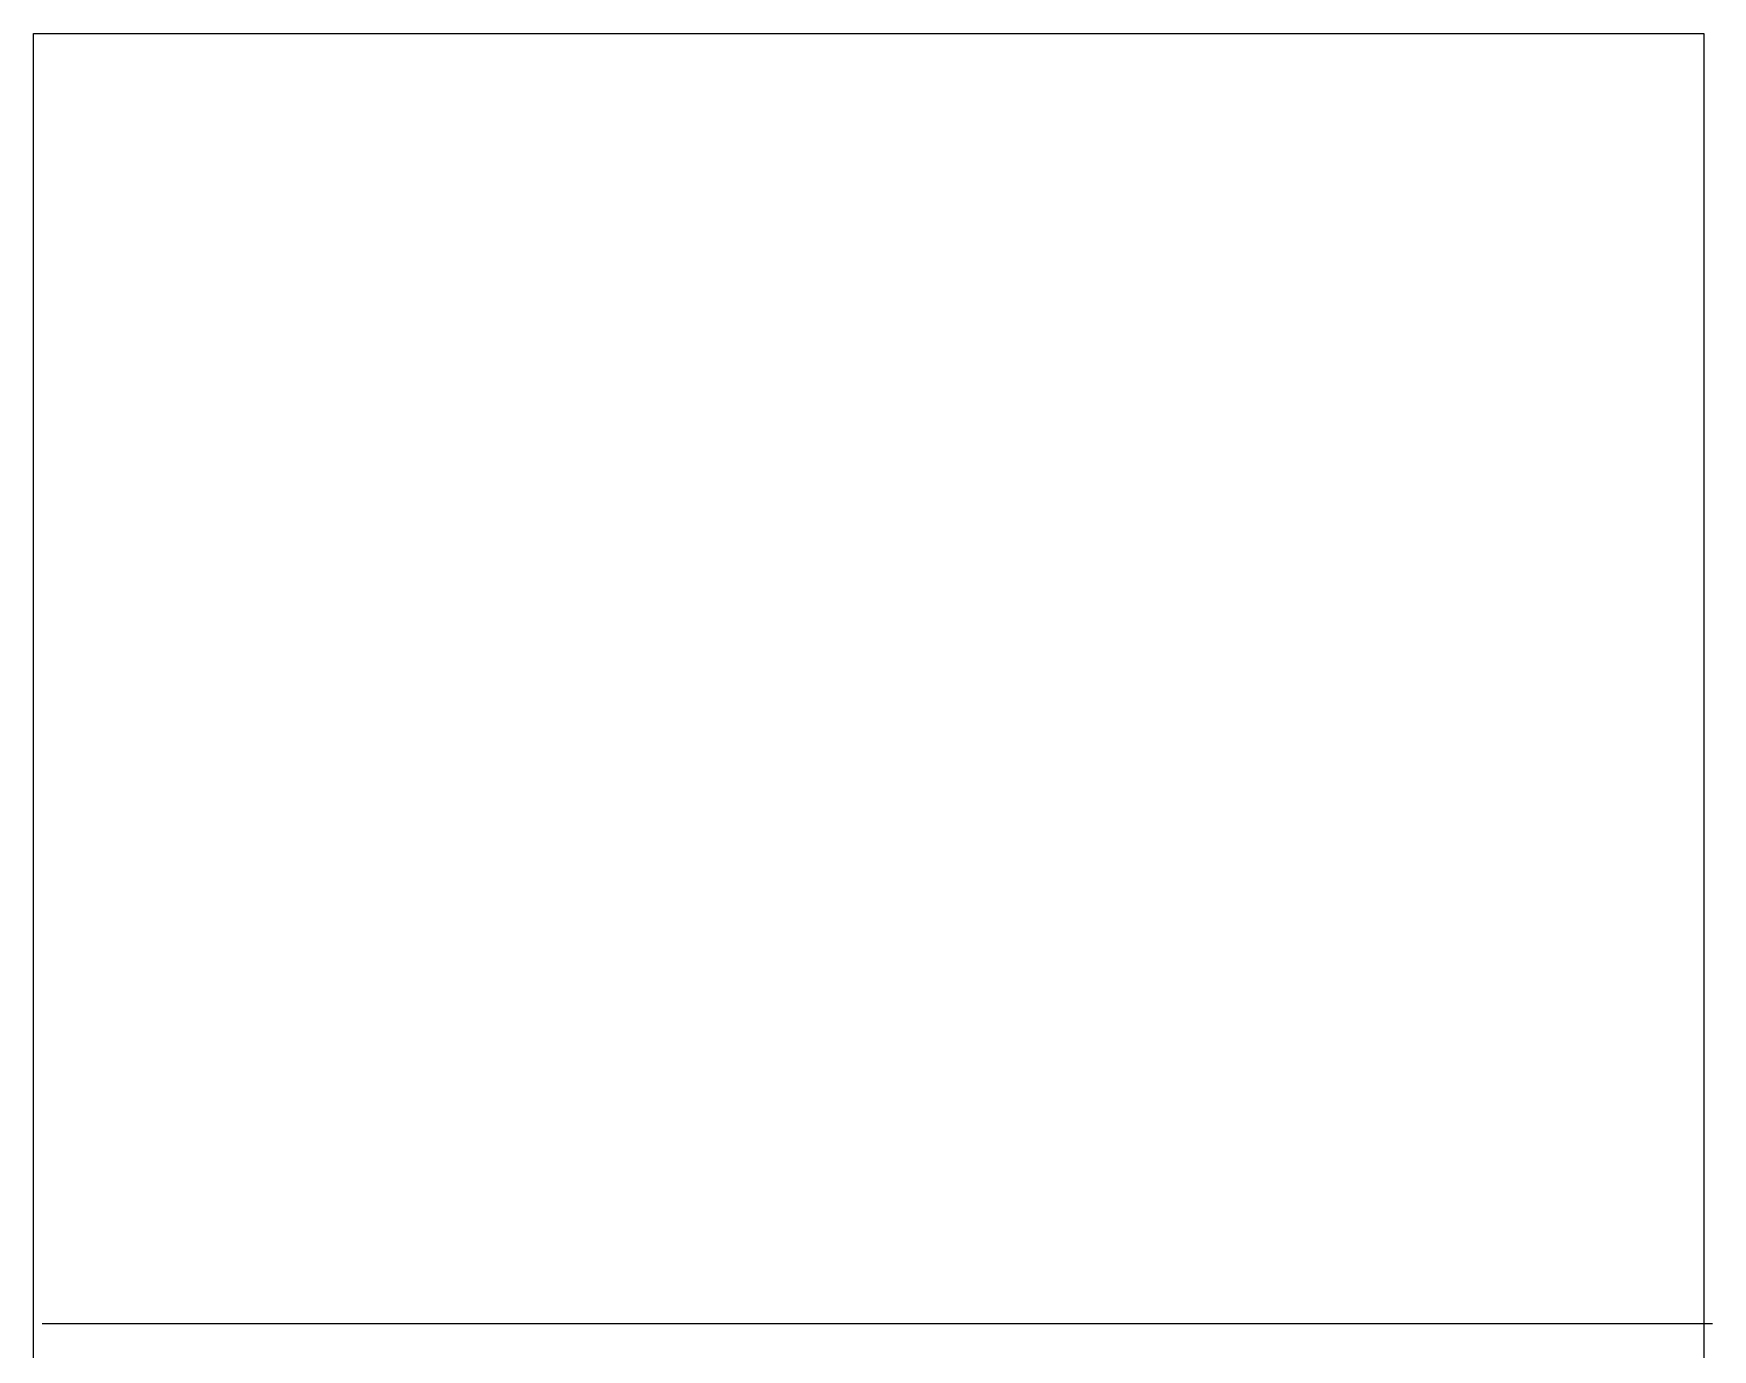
# Model space of a CAD drawing. Header units: centimetres. Extents: x -10.3 to 5.3, y -8.1 to 8.1.
# Drawn here: x -5.24 to 5.29, y -0.16 to 8.1 of the extents above; entities that cross this region are included whole.
import ezdxf
from ezdxf.lldxf.tags import DXFTag

# ---------------------------------------------------------------- set-up
doc = ezdxf.new("R2010")
doc.units = ezdxf.units.CM
doc.header["$MEASUREMENT"] = 0
doc.layers.add('Layer 1', color=7, linetype='Continuous')
tags = doc.linetypes.add('New Line1', pattern=[0.1, 0.1]).pattern_tags.tags
tags[4:5] = [DXFTag(74, 4), DXFTag(75, 0), DXFTag(340, '0'), DXFTag(46, 1.0), DXFTag(50, 0.0), DXFTag(44, 0.0), DXFTag(45, 0.0)]

msp = doc.modelspace()

# ---------------------------------------------------------------- linework, layer by layer
at = {"layer": 'Layer 1', "color": 242}
msp.add_open_spline([(-5.23875, 8.09625), (-5.23875, 8.09625), (-5.23875, -8.09625), (-5.23875, -8.09625), (-5.23875, -8.09625), (-5.23875, -8.09625), (5.23875, -8.09625), (5.23875, -8.09625), (5.23875, -8.09625), (5.23875, -8.09625), (5.23875, 8.09625), (5.23875, 8.09625), (5.23875, 8.09625), (5.23875, 8.09625), (-5.23875, 8.09625), (-5.23875, 8.09625)], degree=3, knots=[0, 0, 0, 0, 0.2, 0.2, 0.2, 0.2, 0.4, 0.4, 0.4, 0.4, 0.6, 0.6, 0.6, 0.6, 1, 1, 1, 1], dxfattribs=at)
at = {"layer": 'Layer 1', "linetype": 'New Line1', "lineweight": 25}
msp.add_open_spline([(-5.18583, 0), (-5.18583, 0), (5.29167, 0), (5.29167, 0)], degree=3, dxfattribs=at)

doc.saveas('drawing.dxf')
